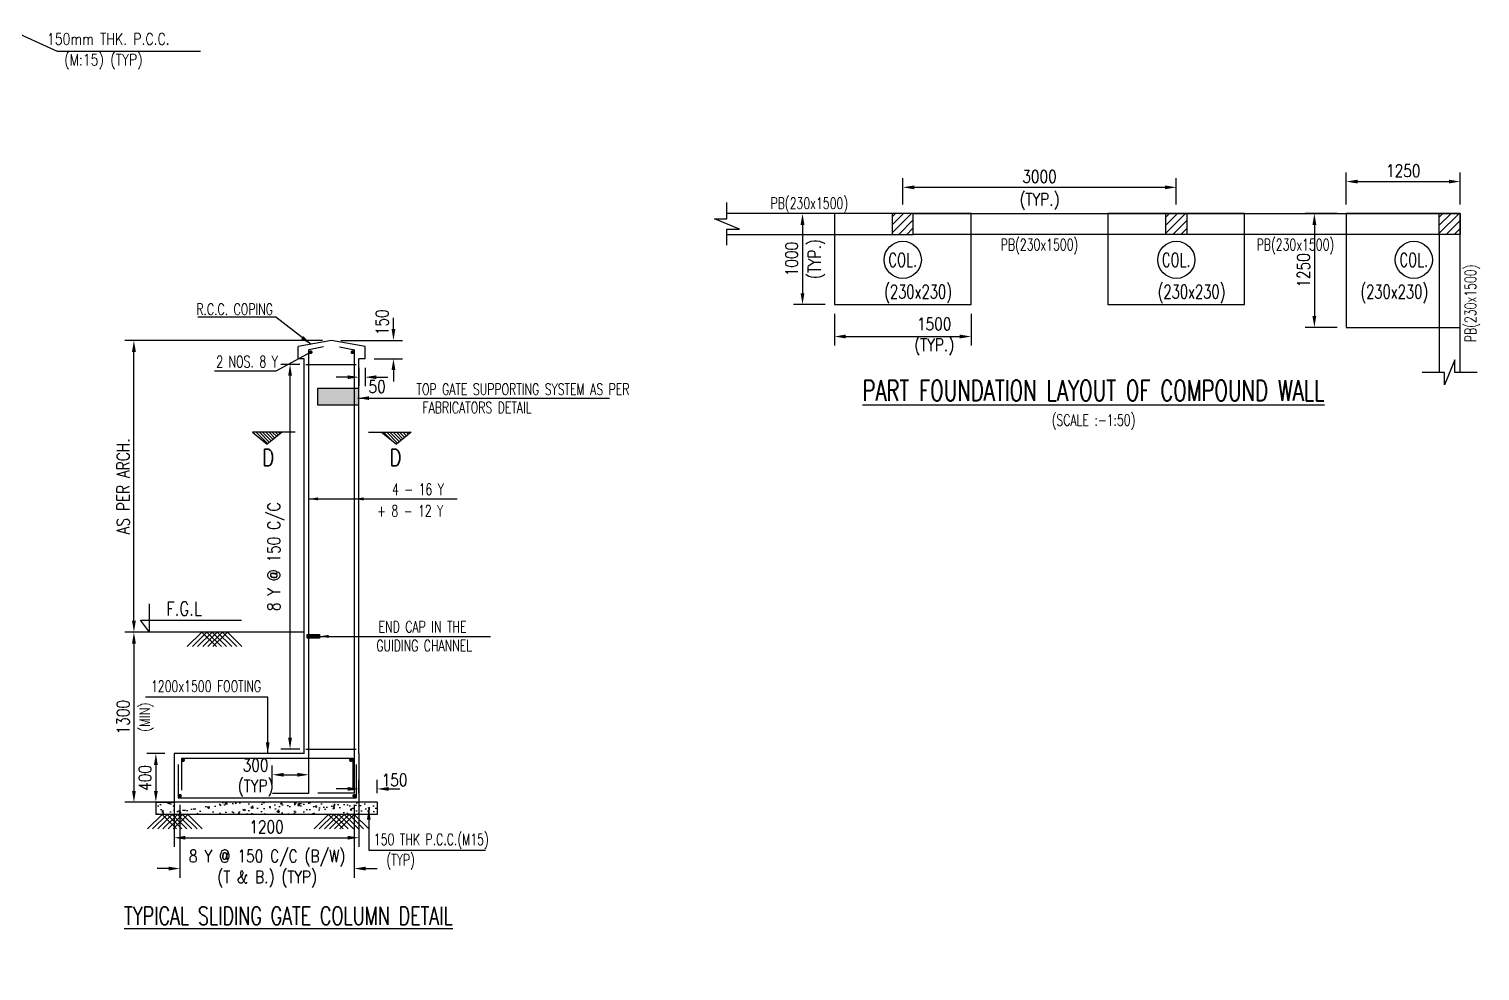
# Model space of a CAD drawing. Extents: x 345615 to 1272425, y -526289 to -156124.
# Drawn here: x 1059084 to 1090917, y -317459 to -296789 of the extents above; entities that cross this region are included whole.
import ezdxf
from ezdxf.enums import TextEntityAlignment as Align
from ezdxf.lldxf.tags import DXFTag

# ---------------------------------------------------------------- set-up
doc = ezdxf.new("R2010")
doc.units = 0
doc.header["$LTSCALE"] = 500
doc.header["$MEASUREMENT"] = 0
doc.header["$PDMODE"] = 35
doc.header["$PDSIZE"] = -15
doc.layers.get('DEFPOINTS').update_dxf_attribs({"color": 4})
for name, color, linetype in [('FOOTING', 4, 'Continuous'), ('NO. SECTION', 1, 'Continuous'), ('PCC', 7, 'Continuous'), ('S-BEAM NO', 3, 'Continuous'), ('S-BEAM OUTER', 4, 'Continuous'), ('S-BRECK LINE', 8, 'Continuous'), ('S-COLUMN', 1, 'Continuous'), ('S-COLUMN CIRCLE', 9, 'Continuous'), ('S-COLUMN HATCH', 8, 'Continuous'), ('S-COLUMN NO', 2, 'Continuous'), ('S-COLUMN SIZES', 2, 'Continuous'), ('S-CONCRET LINE', 4, 'Continuous'), ('S-DIM-1', 5, 'Continuous'), ('S-DIMANTION', 5, 'Continuous'), ('S-FOOTING', 4, 'Continuous'), ('S-LEVEL SECTION', 3, 'Continuous'), ('S-LEVLE PLAN', 3, 'Continuous'), ('S-PCC', 9, 'Continuous'), ('S-REINFORCEMENT', 6, 'Continuous'), ('S-STIRUPS)', 3, 'Continuous'), ('S-TEXT', 2, 'Continuous'), ('S-TEXT-1', 4, 'Continuous'), ('S-TITIL', 6, 'Continuous'), ('ST', 6, 'Continuous'), ('TEXT NORMAL', 4, 'Continuous'), ('TITLE', 4, 'Continuous')]:
    doc.layers.add(name, color=color, linetype=linetype)
doc.styles.add('ROMANS', font='simplex.shx', dxfattribs={"width": 0.8, "height": 275, "bigfont": 'bigfont.shx'})
tags = doc.linetypes.add('HIDDEN', pattern=[0.375, 0.25, -0.125]).pattern_tags.tags
tags[6:7] = [DXFTag(74, 4), DXFTag(75, 0), DXFTag(340, '0'), DXFTag(46, 1.0), DXFTag(50, 0.0), DXFTag(44, 0.0), DXFTag(45, 0.0)]
tags[4:5] = [DXFTag(74, 4), DXFTag(75, 0), DXFTag(340, '0'), DXFTag(46, 1.0), DXFTag(50, 0.0), DXFTag(44, 0.0), DXFTag(45, 0.0)]
doc.dimstyles.new('3-100', dxfattribs={"dimtxt": 250, "dimasz": 250, "dimexe": 150, "dimexo": 60, "dimgap": 75, "dimtad": 1, "dimdec": 0, "dimlfac": 0.333333, "dimzin": 0, "dimdsep": 46, "dimtxsty": 'ROMANS', "dimcen": -300, "dimclrd": 5, "dimclre": 5, "dimclrt": 4, "dimadec": 0, "dimazin": 0, "dimtfac": 1, "dimtdec": 0, "dimtix": 1, "dimtofl": 0, "dimtmove": 2, "dimatfit": 3, "dimfxl": 0, "dimtolj": 1, "dimtzin": 0, "dimarcsym": 0})
doc.dimstyles.new('dim100', dxfattribs={"dimtxt": 250, "dimasz": 250, "dimexe": 200, "dimexo": 200, "dimgap": 100, "dimtad": 1, "dimdec": 0, "dimzin": 0, "dimdsep": 46, "dimtxsty": 'ROMANS', "dimcen": 0, "dimclrd": 5, "dimclre": 5, "dimclrt": 4, "dimadec": 0, "dimazin": 0, "dimtfac": 1, "dimtdec": 0, "dimtix": 1, "dimtofl": 0, "dimtmove": 2, "dimatfit": 3, "dimfxl": 0, "dimtolj": 1, "dimtzin": 0, "dimlwd": -1, "dimlwe": -1, "dimarcsym": 0})
doc.dimstyles.new('dim33.33', dxfattribs={"dimtxt": 250, "dimasz": 250, "dimexe": 200, "dimexo": 200, "dimgap": 100, "dimtad": 1, "dimdec": 0, "dimlfac": 0.333331, "dimzin": 0, "dimdsep": 46, "dimtxsty": 'ROMANS', "dimcen": 0, "dimclrd": 5, "dimclre": 5, "dimclrt": 4, "dimadec": 0, "dimazin": 0, "dimtfac": 1, "dimtdec": 0, "dimtix": 1, "dimtofl": 0, "dimtmove": 2, "dimatfit": 3, "dimfxl": 0, "dimtolj": 1, "dimtzin": 0, "dimlwd": -1, "dimlwe": -1, "dimarcsym": 0})
doc.dimstyles.new('dim50', dxfattribs={"dimtxt": 250, "dimasz": 250, "dimexe": 200, "dimexo": 200, "dimgap": 100, "dimtad": 1, "dimdec": 0, "dimlfac": 0.5, "dimzin": 0, "dimdsep": 46, "dimtxsty": 'ROMANS', "dimcen": 0, "dimclrd": 5, "dimclre": 5, "dimclrt": 4, "dimadec": 0, "dimazin": 0, "dimtfac": 1, "dimtdec": 0, "dimtix": 1, "dimtofl": 0, "dimtmove": 2, "dimatfit": 3, "dimfxl": 0, "dimtolj": 1, "dimtzin": 0, "dimlwd": -1, "dimlwe": -1, "dimarcsym": 0})
doc.dimstyles.new('INT1', dxfattribs={"dimtxt": 250, "dimasz": 250, "dimexe": 150, "dimexo": 60, "dimgap": 75, "dimtad": 1, "dimdec": 0, "dimzin": 0, "dimdsep": 46, "dimtxsty": 'ROMANS', "dimcen": -250, "dimclrd": 5, "dimclre": 5, "dimclrt": 4, "dimadec": 0, "dimazin": 0, "dimtfac": 1, "dimtdec": 0, "dimtix": 1, "dimtofl": 0, "dimtmove": 2, "dimatfit": 3, "dimfxl": 0, "dimtolj": 1, "dimtzin": 0, "dimarcsym": 0})
pattern_1 = [(45, (-17238761.16, 1101747.17), (-88.38834765, 88.38834765), [])]

# ---------------------------------------------------------------- blocks, each defined once
blk = doc.blocks.new('*D790')
at = {"layer": 'DEFPOINTS', "color": 0, "ltscale": 0.3}
for p in [(1062267, -312690), (1061867, -313757), (1062267, -313757)]:
    blk.add_point(p, dxfattribs=at)
at = {"layer": 'S-DIMANTION', "color": 5, "ltscale": 0.3}
for p, q in [((1062067, -312690), (1061667, -312690)), ((1061867, -312940), (1061867, -313507)), ((1062067, -313757), (1061667, -313757))]:
    blk.add_line(p, q, dxfattribs=at)
for points in [[(1061826, -312940), (1061909, -312940), (1061867, -312690)], [(1061826, -313507), (1061909, -313507), (1061867, -313757)]]:
    blk.add_solid(points, dxfattribs=at)
at = {"layer": 'S-DIMANTION', "color": 4, "ltscale": 0.3, "insert": (1061630, -313224), "char_height": 275, "attachment_point": 5, "rotation": 90, "style": 'ROMANS'}
blk.add_mtext('\\A1;400', dxfattribs=at)
blk = doc.blocks.new('*D791')
at = {"layer": 'DEFPOINTS', "color": 0}
for p in [(1066723, -313464), (1066323, -313757), (1066723, -313757)]:
    blk.add_point(p, dxfattribs=at)
at = {"layer": 'S-DIM-1', "color": 5}
for p, q in [((1066073, -313464), (1065823, -313464)), ((1066323, -313557), (1066323, -313264)), ((1066723, -313557), (1066723, -313264)), ((1066973, -313464), (1067223, -313464))]:
    blk.add_line(p, q, dxfattribs=at)
for points in [[(1066073, -313422), (1066073, -313506), (1066323, -313464)], [(1066973, -313422), (1066973, -313506), (1066723, -313464)]]:
    blk.add_solid(points, dxfattribs=at)
at = {"layer": 'S-DIM-1', "color": 4, "insert": (1067103, -313267), "char_height": 275, "attachment_point": 5, "style": 'ROMANS'}
blk.add_mtext('\\A1;150', dxfattribs=at)
blk = doc.blocks.new('*D792')
at = {"layer": 'DEFPOINTS', "color": 0, "ltscale": 0.3}
for p in [(1062396, -313615), (1066220, -313615), (1066220, -315212)]:
    blk.add_point(p, dxfattribs=at)
at = {"layer": 'S-DIMANTION', "color": 5, "ltscale": 0.3}
for p, q in [((1062396, -313815), (1062396, -315412)), ((1066220, -313815), (1066220, -315412)), ((1062146, -315212), (1061896, -315212)), ((1066470, -315212), (1066720, -315212))]:
    blk.add_line(p, q, dxfattribs=at)
for points in [[(1062146, -315170), (1062146, -315254), (1062396, -315212)], [(1066470, -315170), (1066470, -315254), (1066220, -315212)]]:
    blk.add_solid(points, dxfattribs=at)
at = {"layer": 'S-DIMANTION', "color": 4, "ltscale": 0.3, "insert": (1064308, -315212), "char_height": 275, "attachment_point": 5, "style": 'ROMANS'}
blk.add_mtext('\\A1;{\\W0.8;8 Y @ 150 C/C (B/W)\\P{\\W0.8;(T & B.) (TYP)}}', dxfattribs=at)
blk = doc.blocks.new('*D793')
at = {"layer": 'DEFPOINTS', "color": 0, "ltscale": 0.3}
for p in [(1065223, -313153), (1064422, -313557), (1065223, -313557)]:
    blk.add_point(p, dxfattribs=at)
at = {"layer": 'S-DIMANTION', "color": 5, "ltscale": 0.3}
for p, q in [((1064422, -313357), (1064422, -312953)), ((1064672, -313153), (1064973, -313153)), ((1065223, -313357), (1065223, -312953))]:
    blk.add_line(p, q, dxfattribs=at)
for points in [[(1064672, -313112), (1064672, -313195), (1064422, -313153)], [(1064973, -313112), (1064973, -313195), (1065223, -313153)]]:
    blk.add_solid(points, dxfattribs=at)
at = {"layer": 'S-DIMANTION', "color": 4, "ltscale": 0.3, "insert": (1064055, -313216), "char_height": 275, "attachment_point": 5, "style": 'ROMANS'}
blk.add_mtext('\\A1;300\\P(TYP)', dxfattribs=at)
blk = doc.blocks.new('*D794')
at = {"layer": 'DEFPOINTS', "color": 0}
for p in [(1064811, -304148), (1065223, -304148), (1065223, -312590)]:
    blk.add_point(p, dxfattribs=at)
at = {"layer": 'S-DIM-1', "color": 5}
for p, q in [((1065023, -304148), (1064611, -304148)), ((1064811, -312340), (1064811, -304398)), ((1065023, -312590), (1064611, -312590))]:
    blk.add_line(p, q, dxfattribs=at)
for points in [[(1064769, -304398), (1064853, -304398), (1064811, -304148)], [(1064769, -312340), (1064853, -312340), (1064811, -312590)]]:
    blk.add_solid(points, dxfattribs=at)
at = {"layer": 'S-DIM-1', "color": 4, "insert": (1064501, -308369), "char_height": 275, "attachment_point": 5, "rotation": 90, "style": 'ROMANS'}
blk.add_mtext('\\A1;{\\W0.8;8 Y @ 150 C/C}', dxfattribs=at)
blk = doc.blocks.new('*D795')
at = {"layer": 'DEFPOINTS', "color": 0}
for p in [(1061386, -303624), (1065723, -303624), (1061659, -310024)]:
    blk.add_point(p, dxfattribs=at)
at = {"layer": 'S-DIM-1', "color": 5}
for p, q in [((1065523, -303624), (1061186, -303624)), ((1061386, -309774), (1061386, -303874)), ((1061459, -310024), (1061186, -310024))]:
    blk.add_line(p, q, dxfattribs=at)
for points in [[(1061344, -303874), (1061428, -303874), (1061386, -303624)], [(1061344, -309774), (1061428, -309774), (1061386, -310024)]]:
    blk.add_solid(points, dxfattribs=at)
at = {"layer": 'S-DIM-1', "color": 4, "insert": (1061148, -306824), "char_height": 275, "attachment_point": 5, "rotation": 90, "style": 'ROMANS'}
blk.add_mtext('\\A1;AS PER ARCH.', dxfattribs=at)
blk = doc.blocks.new('*D796')
at = {"layer": 'DEFPOINTS', "color": 0}
for p in [(1061774, -310024), (1061386, -313757), (1061867, -313757)]:
    blk.add_point(p, dxfattribs=at)
at = {"layer": 'S-DIM-1', "color": 5}
for p, q in [((1061574, -310024), (1061186, -310024)), ((1061386, -310274), (1061386, -313507)), ((1061667, -313757), (1061186, -313757))]:
    blk.add_line(p, q, dxfattribs=at)
for points in [[(1061344, -310274), (1061428, -310274), (1061386, -310024)], [(1061344, -313507), (1061428, -313507), (1061386, -313757)]]:
    blk.add_solid(points, dxfattribs=at)
at = {"layer": 'S-DIM-1', "color": 4, "char_height": 275, "attachment_point": 5, "rotation": 90, "style": 'ROMANS'}
for s, insert in [('\\A1;1300{\\H0.83333x;', (1061148, -311890)), ('\\A1;{\\H0.83333x;(MIN)}}', (1061661, -311890))]:
    blk.add_mtext(s, dxfattribs=dict(at, insert=insert))
blk = doc.blocks.new('*D797')
at = {"layer": 'DEFPOINTS', "color": 0}
for p in [(1066323, -304024), (1066456, -304024), (1066323, -304429)]:
    blk.add_point(p, dxfattribs=at)
at = {"layer": 'S-DIM-1', "color": 5}
for p, q in [((1066323, -304224), (1066323, -304629)), ((1066456, -304224), (1066456, -304629)), ((1066073, -304429), (1065823, -304429)), ((1066706, -304429), (1066956, -304429))]:
    blk.add_line(p, q, dxfattribs=at)
for points in [[(1066073, -304388), (1066073, -304471), (1066323, -304429)], [(1066706, -304388), (1066706, -304471), (1066456, -304429)]]:
    blk.add_solid(points, dxfattribs=at)
at = {"layer": 'S-DIM-1', "color": 4, "insert": (1066721, -304637), "char_height": 275, "attachment_point": 5, "style": 'ROMANS'}
blk.add_mtext('\\A1;50', dxfattribs=at)
blk = doc.blocks.new('*D798')
at = {"layer": 'DEFPOINTS', "color": 0}
for p in [(1065723, -303624), (1067080, -303624), (1066456, -304024)]:
    blk.add_point(p, dxfattribs=at)
at = {"layer": 'S-DIM-1', "color": 5}
for p, q in [((1067080, -303374), (1067080, -303124)), ((1065923, -303624), (1067280, -303624)), ((1066656, -304024), (1067280, -304024)), ((1067080, -304274), (1067080, -304524))]:
    blk.add_line(p, q, dxfattribs=at)
for points in [[(1067038, -303374), (1067122, -303374), (1067080, -303624)], [(1067038, -304274), (1067122, -304274), (1067080, -304024)]]:
    blk.add_solid(points, dxfattribs=at)
at = {"layer": 'S-DIM-1', "color": 4, "insert": (1066830, -303225), "char_height": 275, "attachment_point": 5, "rotation": 90, "style": 'ROMANS'}
blk.add_mtext('\\A1;150', dxfattribs=at)
blk = doc.blocks.new('*D799')
at = {"layer": 'DEFPOINTS', "color": 0, "linetype": 'ByBlock', "ltscale": 2000}
for p in [(1062267, -312690), (1066323, -312690), (1066323, -314535)]:
    blk.add_point(p, dxfattribs=at)
at = {"layer": 'ST', "color": 5, "linetype": 'ByBlock', "ltscale": 2000}
for p, q in [((1062267, -312890), (1062267, -314735)), ((1066323, -312890), (1066323, -314735)), ((1062517, -314535), (1066073, -314535))]:
    blk.add_line(p, q, dxfattribs=at)
for points in [[(1062517, -314493), (1062517, -314577), (1062267, -314535)], [(1066073, -314493), (1066073, -314577), (1066323, -314535)]]:
    blk.add_solid(points, dxfattribs=at)
at = {"layer": 'ST', "color": 4, "linetype": 'ByBlock', "lineweight": -2, "ltscale": 2000, "insert": (1064295, -314298), "char_height": 275, "attachment_point": 5, "style": 'ROMANS'}
blk.add_mtext('\\A1;{1200}', dxfattribs=at)
blk = doc.blocks.new('*D802')
at = {"layer": 'DEFPOINTS', "color": 0}
for p in [(1084254, -300263), (1078254, -300837, -1), (1084254, -300837, -1)]:
    blk.add_point(p, dxfattribs=at)
at = {"layer": 'S-DIM-1', "color": 5}
for p, q in [((1078254, -300637), (1078254, -300063)), ((1084254, -300637), (1084254, -300063)), ((1078504, -300263), (1084004, -300263))]:
    blk.add_line(p, q, dxfattribs=at)
for points in [[(1078504, -300222), (1078504, -300305), (1078254, -300263)], [(1084004, -300222), (1084004, -300305), (1084254, -300263)]]:
    blk.add_solid(points, dxfattribs=at)
at = {"layer": 'S-DIM-1', "color": 4, "char_height": 275, "attachment_point": 5, "style": 'ROMANS'}
for s, insert in [('\\A1;3000', (1081254, -300026)), ('\\A1;(TYP.)', (1081254, -300573))]:
    blk.add_mtext(s, dxfattribs=dict(at, insert=insert))
blk = doc.blocks.new('*D803')
at = {"layer": 'DEFPOINTS', "color": 0}
for p in [(1076754, -300837), (1076054, -302837), (1076754, -302837)]:
    blk.add_point(p, dxfattribs=at)
at = {"layer": 'S-DIM-1', "color": 5}
for p, q in [((1076554, -300837), (1075854, -300837)), ((1076054, -301087), (1076054, -302587)), ((1076554, -302837), (1075854, -302837))]:
    blk.add_line(p, q, dxfattribs=at)
for points in [[(1076012, -301087), (1076096, -301087), (1076054, -300837)], [(1076012, -302587), (1076096, -302587), (1076054, -302837)]]:
    blk.add_solid(points, dxfattribs=at)
at = {"layer": 'S-DIM-1', "color": 4, "char_height": 275, "attachment_point": 5, "rotation": 90, "style": 'ROMANS'}
for s, insert in [('\\A1;(TYP.)', (1076363, -301837)), ('\\A1;1000', (1075816, -301837))]:
    blk.add_mtext(s, dxfattribs=dict(at, insert=insert))
blk = doc.blocks.new('*D804')
at = {"layer": 'DEFPOINTS', "color": 0}
for p in [(1076754, -302837), (1079754, -302837), (1079754, -303537)]:
    blk.add_point(p, dxfattribs=at)
at = {"layer": 'S-DIM-1', "color": 5}
for p, q in [((1076754, -303037), (1076754, -303737)), ((1079754, -303037), (1079754, -303737)), ((1077004, -303537), (1079504, -303537))]:
    blk.add_line(p, q, dxfattribs=at)
for points in [[(1077004, -303495), (1077004, -303579), (1076754, -303537)], [(1079504, -303495), (1079504, -303579), (1079754, -303537)]]:
    blk.add_solid(points, dxfattribs=at)
at = {"layer": 'S-DIM-1', "color": 4, "insert": (1078943, -303537), "char_height": 275, "attachment_point": 5, "style": 'ROMANS'}
blk.add_mtext('\\A1;1500\\P(TYP.)', dxfattribs=at)
blk = doc.blocks.new('*D805')
at = {"layer": 'DEFPOINTS', "color": 0}
for p in [(1087984, -300837), (1087284, -303337), (1087984, -303337)]:
    blk.add_point(p, dxfattribs=at)
at = {"layer": 'S-DIM-1', "color": 5}
for p, q in [((1087784, -300837), (1087084, -300837)), ((1087284, -301087), (1087284, -303087)), ((1087784, -303337), (1087084, -303337))]:
    blk.add_line(p, q, dxfattribs=at)
for points in [[(1087242, -301087), (1087326, -301087), (1087284, -300837)], [(1087242, -303087), (1087326, -303087), (1087284, -303337)]]:
    blk.add_solid(points, dxfattribs=at)
at = {"layer": 'S-DIM-1', "color": 4, "insert": (1087046, -302087), "char_height": 275, "attachment_point": 5, "rotation": 90, "style": 'ROMANS'}
blk.add_mtext('\\A1;1250', dxfattribs=at)
blk = doc.blocks.new('*D806')
at = {"layer": 'DEFPOINTS', "color": 0}
for p in [(1090484, -300137), (1087984, -300837), (1090484, -300837)]:
    blk.add_point(p, dxfattribs=at)
at = {"layer": 'S-DIM-1', "color": 5}
for p, q in [((1087984, -300637), (1087984, -299937)), ((1088234, -300137), (1090234, -300137)), ((1090484, -300637), (1090484, -299937))]:
    blk.add_line(p, q, dxfattribs=at)
for points in [[(1088234, -300095), (1088234, -300179), (1087984, -300137)], [(1090234, -300095), (1090234, -300179), (1090484, -300137)]]:
    blk.add_solid(points, dxfattribs=at)
at = {"layer": 'S-DIM-1', "color": 4, "insert": (1089234, -299899), "char_height": 275, "attachment_point": 5, "style": 'ROMANS'}
blk.add_mtext('\\A1;1250', dxfattribs=at)

msp = doc.modelspace()

# ---------------------------------------------------------------- hatches: boundary and pattern name
at = {"ltscale": 100}
h = msp.add_hatch(color=8, dxfattribs=at)
h.dxf.hatch_style = 1
h.paths.add_polyline_path([(1066322.79, -304674.223), (1065416.123, -304674.223), (1065416.123, -305031.556), (1066322.79, -305031.556)])
h = msp.add_hatch(color=8, dxfattribs=at)
h.dxf.hatch_style = 1
h.paths.add_polyline_path([(1065456.123, -310076.889), (1065189.457, -310076.889), (1065189.457, -310156.889), (1065456.123, -310156.889)])
at = {"layer": 'NO. SECTION', "ltscale": 5}
h = msp.add_hatch(dxfattribs=at)
h.set_pattern_fill('ANSI31', color=256, scale=400, angle=90, style=0)
h.set_pattern_definition([(135, (414880.033, -191022.173), (-35.355339, -35.355339), [])])
h.paths.add_polyline_path([(1063985.489, -305636.426), (1064312.514, -305897.857), (1064639.538, -305636.426)])
h = msp.add_hatch(dxfattribs=at)
h.set_pattern_fill('ANSI31', color=256, scale=400, angle=90, style=0)
h.set_pattern_definition([(135, (414632.816, -191022.173), (-35.355339, -35.355339), [])])
h.paths.add_polyline_path([(1066816.533, -305636.426), (1067143.557, -305897.857), (1067470.582, -305636.426)])
at = {"layer": 'PCC', "linetype": 'HIDDEN'}
h = msp.add_hatch(dxfattribs=at)
h.set_pattern_fill('AR-CONC', color=9, scale=53.333333, style=0)
h.set_pattern_definition([(50, (768739.6, -289091.64), (382.53876, -33.4678), [40, -440]), (355, (768739.6, -289091.64), (-74.0007, 401.16914), [32, -352]), (100.4514, (768771.47, -289094.42), (308.53834, 367.7011), [33.99477, -373.94246]), (46.1842, (768739.6, -288984.97), (569.1952, -88.2768), [60, -660]), (96.6356, (768787, -288992.3), (498.4868, 519.5295), [50.9922, -560.9136]), (351.1842, (768739.6, -288984.97), (498.4864, 519.5299), [48, -528]), (21, (768792.92, -289011.64), (318.35043, -214.73008), [40, -440]), (326, (768792.92, -289011.64), (129.7682, 386.7467), [32, -352]), (71.4514, (768819.45, -289029.53), (448.11874, 172.01626), [33.99477, -373.94246]), (37.5, (768739.59, -289091.64), (6.485256, 177.54339), [0, -347.73333, 0, -357.33333, 0, -353.33333]), (7.5, (768739.59, -289091.64), (140.30375, 210.35291), [0, -203.73333, 0, -339.73333, 0, -134.66667]), (327.5, (768620.66, -289091.64), (284.7053, -12.029265), [0, -133.33333, 0, -416, 0, -552]), (317.5, (768567.32, -289091.64), (311.03262, 53.38932), [0, -173.33333, 0, -276.26667, 0, -392])])
h.paths.add_polyline_path([(1061867.327, -314023.556), (1061867.327, -313756.889), (1066722.79, -313756.889), (1066722.79, -314023.556)])
at = {"layer": 'S-COLUMN HATCH'}
h = msp.add_hatch(dxfattribs=at)
h.set_pattern_fill('ANSI31', color=256, scale=1000, angle=360, style=0)
h.set_pattern_definition(pattern_1)
h.paths.add_polyline_path([(1078023.841, -301296.926), (1078483.841, -301296.926), (1078483.841, -300836.926), (1078023.841, -300836.926)])
h = msp.add_hatch(dxfattribs=at)
h.set_pattern_fill('ANSI31', color=256, scale=1000, angle=360, style=0)
h.set_pattern_definition(pattern_1)
h.paths.add_polyline_path([(1084483.841, -301296.926), (1084023.841, -301296.926), (1084023.841, -300836.926), (1084483.841, -300836.926)])
h = msp.add_hatch(dxfattribs=at)
h.set_pattern_fill('ANSI31', color=256, scale=1000, angle=360, style=0)
h.set_pattern_definition([(45, (-17232761.16, 1101747.17), (-88.38834765, 88.38834765), [])])
h.paths.add_polyline_path([(1090483.841, -301296.926), (1090023.841, -301296.926), (1090023.841, -300836.926), (1090483.841, -300836.926)])

# ---------------------------------------------------------------- linework, layer by layer
at = {"color": 8, "ltscale": 100, "elevation": -0.168}
for points in [[(1066322.79, -304675.945), (1065416.123, -304675.945), (1065416.123, -305033.278), (1066322.79, -305033.278)], [(1065189.457, -310076.889), (1065456.123, -310076.889), (1065456.123, -310156.889), (1065189.457, -310156.889)]]:
    msp.add_lwpolyline(points, close=True, dxfattribs=at)
at = {"layer": 'FOOTING', "color": 4, "linetype": 'Continuous'}
for p, q in [((1065722.79, -303623.556, -0.168), (1064989.457, -303756.889, -0.168)), ((1066456.123, -303756.889, -0.168), (1065722.79, -303623.556, -0.168)), ((1064989.457, -304023.556, -0.168), (1064989.457, -303756.889, -0.168)), ((1066456.123, -304023.556, -0.168), (1066456.123, -303756.889, -0.168)), ((1065122.79, -304023.556, -0.168), (1064989.457, -304023.556, -0.168)), ((1065122.79, -312690.223, -0.168), (1065122.79, -304023.556, -0.168)), ((1066322.79, -312690.223, -0.168), (1066322.79, -304023.556, -0.168)), ((1066456.123, -304023.556, -0.168), (1066322.79, -304023.556, -0.168)), ((1062267.327, -312690.223, -0.168), (1062267.327, -313756.889, -0.168)), ((1065122.79, -312690.223, -0.168), (1062267.327, -312690.223, -0.168)), ((1066322.79, -312690.223, -0.168), (1066322.79, -313756.889, -0.168)), ((1066722.79, -313756.889, -0.168), (1066722.79, -314023.556, -0.168))]:
    msp.add_line(p, q, dxfattribs=at)
at = {"layer": 'NO. SECTION', "ltscale": 5}
for p, q in [((1063985.489, -305636.426, -0.168), (1064312.514, -305897.857, -0.168)), ((1064924.142, -305636.426, -0.168), (1063985.489, -305636.426, -0.168)), ((1064639.538, -305636.426, -0.168), (1064312.514, -305897.857, -0.168)), ((1066531.929, -305636.426, -0.168), (1067470.582, -305636.426, -0.168)), ((1066816.533, -305636.426, -0.168), (1067143.557, -305897.857, -0.168)), ((1067470.582, -305636.426, -0.168), (1067143.557, -305897.857, -0.168))]:
    msp.add_line(p, q, dxfattribs=at)
at = {"layer": 'S-BEAM OUTER'}
for p, q in [((1078023.841, -300836.926, -0.168), (1074394.347, -300836.926, -0.168)), ((1078483.841, -300836.926, -0.168), (1084023.841, -300836.926, -0.168)), ((1084483.841, -300836.926, -0.168), (1090023.841, -300836.926, -0.168)), ((1074394.347, -301296.926, -0.168), (1078023.841, -301296.926, -0.168)), ((1084023.841, -301296.926, -0.168), (1078483.841, -301296.926, -0.168)), ((1090023.841, -301296.926, -0.168), (1084483.841, -301296.926, -0.168)), ((1090023.841, -301296.926, -0.168), (1090023.841, -304323.92, -0.168)), ((1090483.841, -304323.92, -0.168), (1090483.841, -301296.926, -0.168))]:
    msp.add_line(p, q, dxfattribs=at)
at = {"layer": 'S-BRECK LINE', "elevation": -0.168}
for points in [[(1074394.347, -301535.834), (1074394.347, -301179.741), (1074669.095, -301179.741), (1074119.599, -300954.11), (1074394.347, -300954.11), (1074394.347, -300598.018)], [(1090858.841, -304323.92), (1090366.657, -304323.92), (1090366.657, -304049.172), (1090141.025, -304598.667), (1090141.025, -304323.92), (1089648.841, -304323.92)]]:
    msp.add_lwpolyline(points, dxfattribs=at)
at = {"layer": 'S-COLUMN', "elevation": -0.168}
for points in [[(1078023.841, -301296.926), (1078483.841, -301296.926), (1078483.841, -300836.926), (1078023.841, -300836.926)], [(1084483.841, -301296.926), (1084023.841, -301296.926), (1084023.841, -300836.926), (1084483.841, -300836.926)], [(1090483.841, -301296.926), (1090023.841, -301296.926), (1090023.841, -300836.926), (1090483.841, -300836.926)]]:
    msp.add_lwpolyline(points, close=True, dxfattribs=at)
at = {"layer": 'S-COLUMN CIRCLE'}
for centre in [(1078253.841, -301854.451, -0.168), (1084253.841, -301854.451, -0.168), (1089466.316, -301854.451, -0.168)]:
    msp.add_circle(centre, 407.525, dxfattribs=at)
at = {"layer": 'S-CONCRET LINE', "color": 4, "linetype": 'Continuous'}
for p, q in [((1066722.79, -313756.889, -0.168), (1061867.327, -313756.889, -0.168)), ((1061867.327, -313756.889, -0.168), (1061867.327, -314023.556, -0.168)), ((1066722.79, -314023.556, -0.168), (1061867.327, -314023.556, -0.168))]:
    msp.add_line(p, q, dxfattribs=at)
at = {"layer": 'S-CONCRET LINE', "linetype": 'ByBlock', "lineweight": -2, "elevation": -0.168}
msp.add_lwpolyline([(1061867.327, -313756.889), (1062267.327, -313756.889)], dxfattribs=at)
at = {"layer": 'S-FOOTING', "elevation": -0.168}
for points in [[(1079753.841, -302836.926), (1079753.841, -300836.926), (1076753.841, -300836.926), (1076753.841, -302836.926)], [(1085753.841, -302836.926), (1085753.841, -300836.926), (1082753.841, -300836.926), (1082753.841, -302836.926)], [(1090483.841, -303336.926), (1090483.841, -300836.926), (1087983.841, -300836.926), (1087983.841, -303336.926)]]:
    msp.add_lwpolyline(points, close=True, dxfattribs=at)
at = {"layer": 'S-LEVLE PLAN'}
for p, q in [((1061726.344, -310023.556, -0.168), (1061726.344, -309401.804, -0.168)), ((1065122.79, -310023.556, -0.168), (1061441.459, -310023.556, -0.168)), ((1061530.795, -309764.263, -0.168), (1063742.443, -309764.263, -0.168)), ((1061726.344, -310023.556, -0.168), (1061530.795, -309764.263, -0.168))]:
    msp.add_line(p, q, dxfattribs=at)
at = {"layer": 'S-PCC', "elevation": -0.168}
for points in [[(1062557.475, -310341.754), (1062875.673, -310023.556), (1063193.871, -310341.754)], [(1062669.975, -310341.754), (1062988.173, -310023.556), (1063306.371, -310341.754)], [(1062782.475, -310341.754), (1063100.673, -310023.556), (1063418.871, -310341.754)], [(1062894.975, -310341.754), (1063213.173, -310023.556), (1063531.371, -310341.754)], [(1063007.475, -310341.754), (1063325.673, -310023.556), (1063643.871, -310341.754)], [(1063119.975, -310341.754), (1063438.173, -310023.556), (1063756.371, -310341.754)], [(1062320.821, -314341.754), (1062002.623, -314023.556), (1061684.425, -314341.754)], [(1062433.321, -314341.754), (1062115.123, -314023.556), (1061796.925, -314341.754)], [(1062545.821, -314341.754), (1062227.623, -314023.556), (1061909.425, -314341.754)], [(1062658.321, -314341.754), (1062340.123, -314023.556), (1062021.925, -314341.754)], [(1062770.821, -314341.754), (1062452.623, -314023.556), (1062134.425, -314341.754)], [(1062883.321, -314341.754), (1062565.123, -314023.556), (1062246.925, -314341.754)], [(1065339.038, -314341.754), (1065657.236, -314023.556), (1065975.434, -314341.754)], [(1065451.538, -314341.754), (1065769.736, -314023.556), (1066087.934, -314341.754)], [(1065564.038, -314341.754), (1065882.236, -314023.556), (1066200.434, -314341.754)], [(1065676.538, -314341.754), (1065994.736, -314023.556), (1066312.934, -314341.754)], [(1065789.038, -314341.754), (1066107.236, -314023.556), (1066425.434, -314341.754)], [(1065901.538, -314341.754), (1066219.736, -314023.556), (1066537.934, -314341.754)]]:
    msp.add_lwpolyline(points, dxfattribs=at)
at = {"layer": 'S-REINFORCEMENT', "linetype": 'Continuous'}
for p, q in [((1065546.908, -303760.713, -0.168), (1065222.79, -303825.537, -0.168)), ((1065222.79, -313556.889, -0.168), (1065222.79, -303825.537, -0.168)), ((1065898.672, -303760.713, -0.168), (1066222.79, -303825.537, -0.168)), ((1066222.79, -313556.889, -0.168), (1066222.79, -303825.537, -0.168)), ((1062426.65, -312790.223, -0.168), (1062426.343, -313490.659, -0.168)), ((1062426.65, -312790.223, -0.168), (1066188.672, -312790.223, -0.168)), ((1066188.672, -312790.223, -0.168), (1066188.98, -313490.659, -0.168)), ((1062353.878, -312931.593, -0.168), (1062353.878, -313656.889, -0.168)), ((1066261.444, -312931.593, -0.168), (1066261.444, -313656.889, -0.168)), ((1062353.878, -313656.889, -0.168), (1066261.444, -313656.889, -0.168)), ((1064422.79, -313556.889, -0.168), (1065222.79, -313556.889, -0.168)), ((1066222.79, -313556.889, -0.168), (1065422.79, -313556.889, -0.168))]:
    msp.add_line(p, q, dxfattribs=at)
at = {"layer": 'S-REINFORCEMENT', "color": 6, "const_width": 41.625, "elevation": -0.168}
for points in [[(1065285.353, -303881.848, -1), (1065243.644, -303881.848, -1)], [(1066160.228, -303882.223, 1), (1066201.936, -303882.223, 1)], [(1062484.698, -312831.63, -1), (1062442.99, -312831.63, -1)], [(1066167.818, -312831.931, -1), (1066126.11, -312831.931, -1)], [(1062416.441, -313615.181, -1), (1062374.733, -313615.181, -1)], [(1066198.882, -313615.181, 1), (1066240.59, -313615.181, 1)]]:
    msp.add_lwpolyline(points, format="xyb", close=True, dxfattribs=at)
at = {"layer": 'S-STIRUPS)', "linetype": 'ByBlock', "lineweight": -2, "ltscale": 20}
for p, q in [((1065158.147, -304147.656, -0.168), (1066263.313, -304147.656, -0.168)), ((1065158.147, -312590.223, -0.168), (1066263.313, -312590.223, -0.168))]:
    msp.add_line(p, q, dxfattribs=at)

# ---------------------------------------------------------------- texts
at = {"layer": 'NO. SECTION', "style": 'ROMANS', "width": 0.8}
for p in [(1064331.89, -306194.138, -0.168), (1067124.181, -306194.138, -0.168)]:
    msp.add_text('D', height=366.667, dxfattribs=at).set_placement(p, align=Align.MIDDLE_CENTER)
at = {"layer": 'S-BEAM NO', "style": 'ROMANS', "width": 0.7}
for p in [(1076203.841, -300611.926, -0.168), (1081253.841, -301521.926, -0.168), (1086868.841, -301521.926, -0.168)]:
    msp.add_text('PB(230x1500)', height=250, dxfattribs=at).set_placement(p, align=Align.MIDDLE_CENTER)
msp.add_text('PB(230x1500)', height=250, rotation=90, dxfattribs=at).set_placement((1090708.841, -302810.423, -0.168), align=Align.MIDDLE_CENTER)
at = {"layer": 'S-COLUMN NO', "style": 'ROMANS', "width": 0.7}
for p in [(1078253.841, -301854.451, -0.168), (1084253.841, -301854.451, -0.168), (1089466.316, -301854.451, -0.168)]:
    msp.add_text('COL.', height=300, dxfattribs=at).set_placement(p, align=Align.MIDDLE)
at = {"layer": 'S-COLUMN SIZES', "style": 'ROMANS', "width": 0.7}
for p in [(1077846.316, -302554.451, -0.168), (1083846.316, -302554.451, -0.168), (1088293.841, -302554.451, -0.168)]:
    msp.add_text('(230x230)', height=300, dxfattribs=at).set_placement(p, align=Align.MIDDLE_LEFT)
at = {"layer": 'S-LEVEL SECTION', "linetype": 'ByBlock', "lineweight": -2, "style": 'ROMANS', "width": 0.8}
msp.add_text('F.G.L', height=300, dxfattribs=at).set_placement((1062484.598, -309659.834, -144.154), align=Align.CENTER)
at = {"layer": 'S-TEXT', "style": 'ROMANS', "width": 0.7}
msp.add_text('(SCALE :-1:50)', height=250, dxfattribs=at).set_placement((1082439.094, -305371.543, -0.168), align=Align.MIDDLE_CENTER)
at = {"layer": 'S-TEXT-1', "style": 'ROMANS', "width": 0.8}
for s, p in [('150mm THK. P.C.C.', (1059478.652, -297008.2, 178.519)), ('(M:15) (TYP)', (1059854.409, -297463.054, 178.519))]:
    msp.add_text(s, height=250, dxfattribs=at).set_placement(p, align=Align.MIDDLE_LEFT)
at = {"layer": 'S-TEXT-1', "style": 'ROMANS', "width": 0.7}
for s, p in [('4 - 16 Y', (1067617.41, -307014.694, -144.154)), ('+ 8 - 12 Y', (1067446.41, -307487.694, -144.154))]:
    msp.add_text(s, height=250, dxfattribs=at).set_placement(p, align=Align.CENTER)
msp.add_text('1200x1500 FOOTING', height=250, dxfattribs=at).set_placement((1062967.872, -311210.621, -0.168), align=Align.MIDDLE_CENTER)
at = {"layer": 'S-TITIL', "style": 'ROMANS', "width": 0.7}
msp.add_text('%%UPART FOUNDATION LAYOUT OF COMPOUND WALL', height=450, dxfattribs=at).set_placement((1082439.094, -304721.543, -0.168), align=Align.MIDDLE_CENTER)
at = {"layer": 'TEXT NORMAL', "style": 'ROMANS', "width": 0.7}
for s, p in [('R.C.C. COPING', (1063595.195, -303063.293, -144.154)), ('2 NOS. 8 Y', (1063866.895, -304214.414, -144.154)), ('TOP GATE SUPPORTING SYSTEM AS PER', (1069921.509, -304818.622, -144.154)), ('FABRICATORS DETAIL', (1068912.611, -305219.899, -144.154)), ('END CAP IN THE', (1067718.084, -310031.637, -144.154)), ('GUIDING CHANNEL', (1067753.836, -310444.544, -144.154))]:
    msp.add_text(s, height=250, dxfattribs=at).set_placement(p, align=Align.CENTER)
for s, p in [('150 THK P.C.C.(M15)', (1066650.378, -314696.27, -10.007)), ('(TYP)', (1066926.457, -315147.343, -10.007))]:
    msp.add_text(s, height=250, dxfattribs=at).set_placement(p)
at = {"layer": 'TITLE', "style": 'ROMANS', "width": 0.7}
msp.add_text('%%UTYPICAL SLIDING GATE COLUMN DETAIL', height=400, dxfattribs=at).set_placement((1064776.123, -316248.611, -0.168), align=Align.MIDDLE_CENTER)

# ---------------------------------------------------------------- dimensions: what is measured, and where the dimension line sits
at = {"layer": 'S-DIM-1'}
dim = msp.add_linear_dim(base=(1084253.841, -300263.403, 1.086), p1=(1078253.841, -300836.926, -0.168), p2=(1084253.841, -300836.926, -0.168), text='<>\\X(TYP.)', dimstyle='dim50', dxfattribs=at)
dim.commit()
dim.dimension.update_dxf_attribs({"geometry": '*D802', "text_midpoint": (1081253.841, -300263.403, 1.086)})
dim = msp.add_linear_dim(base=(1090483.841, -300136.926, -0.168), p1=(1087983.841, -300836.926, -0.168), p2=(1090483.841, -300836.926, -0.168), angle=180, dimstyle='dim50', override={"dimtmove": 0}, dxfattribs=at)
dim.commit()
dim.dimension.update_dxf_attribs({"geometry": '*D806', "text_midpoint": (1089233.841, -300136.926, -0.168), "dimtype": 160})
for base, p1, p2, text, dimstyle, picture, middle in [((1076053.841, -302836.926, -0.168), (1076753.841, -300836.926, -0.168), (1076753.841, -302836.926, -0.168), '<>\\X(TYP.)', 'dim50', '*D803', (1076053.841, -301836.926, -0.168)), ((1061385.938, -303623.556, -0.168), (1061659.12, -310023.556, -0.168), (1065722.79, -303623.556, -0.168), 'AS PER ARCH.', 'dim33.33', '*D795', (1061148.438, -306823.556, -0.168)), ((1064810.89, -304147.656, -0.168), (1065222.79, -312590.223, -0.168), (1065222.79, -304147.656, -0.168), '{\\W0.8;8 Y @ 150 C/C}', 'dim33.33', '*D794', (1064501.366, -308368.939, -0.168)), ((1061385.938, -313756.889, -0.168), (1061774.328, -310023.556, -0.168), (1061867.327, -313756.889, -0.168), '1300{\\H0.83333x;\\X{\\H0.83333x;(MIN)}}', 'dim33.33', '*D796', (1061385.938, -311890.223, -0.168))]:
    dim = msp.add_linear_dim(base=base, p1=p1, p2=p2, angle=90, text=text, dimstyle=dimstyle, dxfattribs=at)
    dim.commit()
    dim.dimension.update_dxf_attribs({"geometry": picture, "text_midpoint": middle})
dim = msp.add_linear_dim(base=(1087283.841, -303336.926, -0.168), p1=(1087983.841, -300836.926, -0.168), p2=(1087983.841, -303336.926, -0.168), angle=90, dimstyle='dim50', dxfattribs=at)
dim.commit()
dim.dimension.update_dxf_attribs({"geometry": '*D805', "text_midpoint": (1087046.341, -302086.926, -0.168)})
dim = msp.add_linear_dim(base=(1067080.04, -303623.556, -0.168), p1=(1066456.123, -304023.556, -0.168), p2=(1065722.79, -303623.556, -0.168), angle=90, text='150', dimstyle='dim33.33', dxfattribs=at)
dim.commit()
dim.dimension.update_dxf_attribs({"geometry": '*D798', "text_midpoint": (1066830.04, -303225.293, -0.168), "dimtype": 160})
dim = msp.add_linear_dim(base=(1079753.841, -303536.926, -0.168), p1=(1076753.841, -302836.926, -0.168), p2=(1079753.841, -302836.926, -0.168), angle=180, text='<>\\X(TYP.)', dimstyle='dim50', override={"dimtmove": 0}, dxfattribs=at)
dim.commit()
dim.dimension.update_dxf_attribs({"geometry": '*D804', "text_midpoint": (1078943.341, -303536.926, -0.168), "dimtype": 160})
for base, p1, p2, text, picture, middle in [((1066322.79, -304429.293, -0.168), (1066456.123, -304023.556, -0.168), (1066322.79, -304023.556, -0.168), '50', '*D797', (1066720.831, -304636.793, -0.168)), ((1066722.79, -313464.156, -0.168), (1066322.79, -313756.889, -0.168), (1066722.79, -313756.889, -0.168), '150', '*D791', (1067103.263, -313266.611, -0.168))]:
    dim = msp.add_linear_dim(base=base, p1=p1, p2=p2, text=text, dimstyle='dim33.33', dxfattribs=at)
    dim.commit()
    dim.dimension.update_dxf_attribs({"geometry": picture, "text_midpoint": middle, "dimtype": 160})
at = {"layer": 'S-DIMANTION', "ltscale": 0.3}
dim = msp.add_linear_dim(base=(1061867.327, -313756.889, -0.168), p1=(1062267.327, -312690.223, -0.168), p2=(1062267.327, -313756.889, -0.168), angle=90, text='400', dimstyle='dim33.33', dxfattribs=at)
dim.commit()
dim.dimension.update_dxf_attribs({"geometry": '*D790', "text_midpoint": (1061629.827, -313223.556, -0.168)})
for base, p1, p2, text, picture, middle in [((1065222.79, -313153.279, -0.168), (1064421.99, -313556.889, -0.168), (1065222.79, -313556.889, -0.168), '300\\P(TYP)', '*D793', (1064055.263, -313215.793, -0.168)), ((1066219.736, -315212.111, -0.168), (1062395.587, -313615.181, -0.168), (1066219.736, -313615.181, -0.168), '{\\W0.8;8 Y @ 150 C/C (B/W)\\X{\\W0.8;(T & B.) (TYP)}}', '*D792', (1064307.661, -315212.111, -0.168))]:
    dim = msp.add_linear_dim(base=base, p1=p1, p2=p2, text=text, dimstyle='dim33.33', dxfattribs=at)
    dim.commit()
    dim.dimension.update_dxf_attribs({"geometry": picture, "text_midpoint": middle, "dimtype": 160})
at = {"layer": 'ST', "linetype": 'ByBlock', "lineweight": -2, "ltscale": 2000}
dim = msp.add_linear_dim(base=(1066322.79, -314535.002, -0.168), p1=(1062267.327, -312690.223, -0.168), p2=(1066322.79, -312690.223, -0.168), text='{1200}', dimstyle='dim100', dxfattribs=at)
dim.commit()
dim.dimension.update_dxf_attribs({"geometry": '*D799', "text_midpoint": (1064295.059, -314297.502, -0.168)})

# ---------------------------------------------------------------- leaders
at = {"layer": 'S-CONCRET LINE', "linetype": 'ByBlock', "lineweight": -2, "ltscale": 20}
for points, override in [([(1066296.247, -304889.492, -0.168), (1071816.763, -304889.492, -0.168)], {"dimgap": 100, "dimtad": 0}), ([(1065456.123, -310116.889, -0.168), (1069211.623, -310116.889, -0.168)], {"dimasz": 200, "dimgap": 100, "dimtad": 0}), ([(1064321.048, -312690.223, -0.168), (1064321.048, -311454.236, -0.168), (1061638.763, -311454.236, -0.168)], {"dimgap": 100, "dimtad": 0})]:
    msp.add_leader(points, dimstyle='dim100', override=override, dxfattribs=at)
at = {"layer": 'S-DIM-1'}
msp.add_leader([(1058642.237, -296789.311, -11.068), (1059698.737, -297274.768, -11.068), (1062847.661, -297274.768, -11.068)], dimstyle='dim100', dxfattribs=at)
at = {"layer": 'S-DIMANTION'}
for points, override in [([(1065276.403, -303712.834, -0.168), (1064501.845, -303113.506, -0.168), (1062787.085, -303113.506, -0.168)], {"dimlfac": 0.25}), ([(1065264.498, -303881.848, -0.168), (1064501.845, -304299.666, -0.168), (1063150.144, -304299.666, -0.168)], {"dimasz": 100, "dimgap": 200, "dimlfac": 0.25}), ([(1065222.79, -307099.947, -0.168), (1066502.035, -307099.947, -0.168)], {"dimasz": 200, "dimlfac": 0.25}), ([(1066222.79, -307099.947, -0.168), (1068474.623, -307099.947, -0.168)], {"dimasz": 200, "dimlfac": 0.25})]:
    msp.add_leader(points, dimstyle='INT1', override=override, dxfattribs=at)
at = {"layer": 'S-DIMANTION', "linetype": 'ByBlock', "lineweight": -2, "ltscale": 20}
msp.add_leader([(1066538.084, -313886.004, -10.007), (1066538.084, -314806.44, -10.007), (1069099.663, -314806.44, -10.007)], dimstyle='3-100', override={"dimtad": 0}, dxfattribs=at)

doc.saveas('drawing.dxf')
